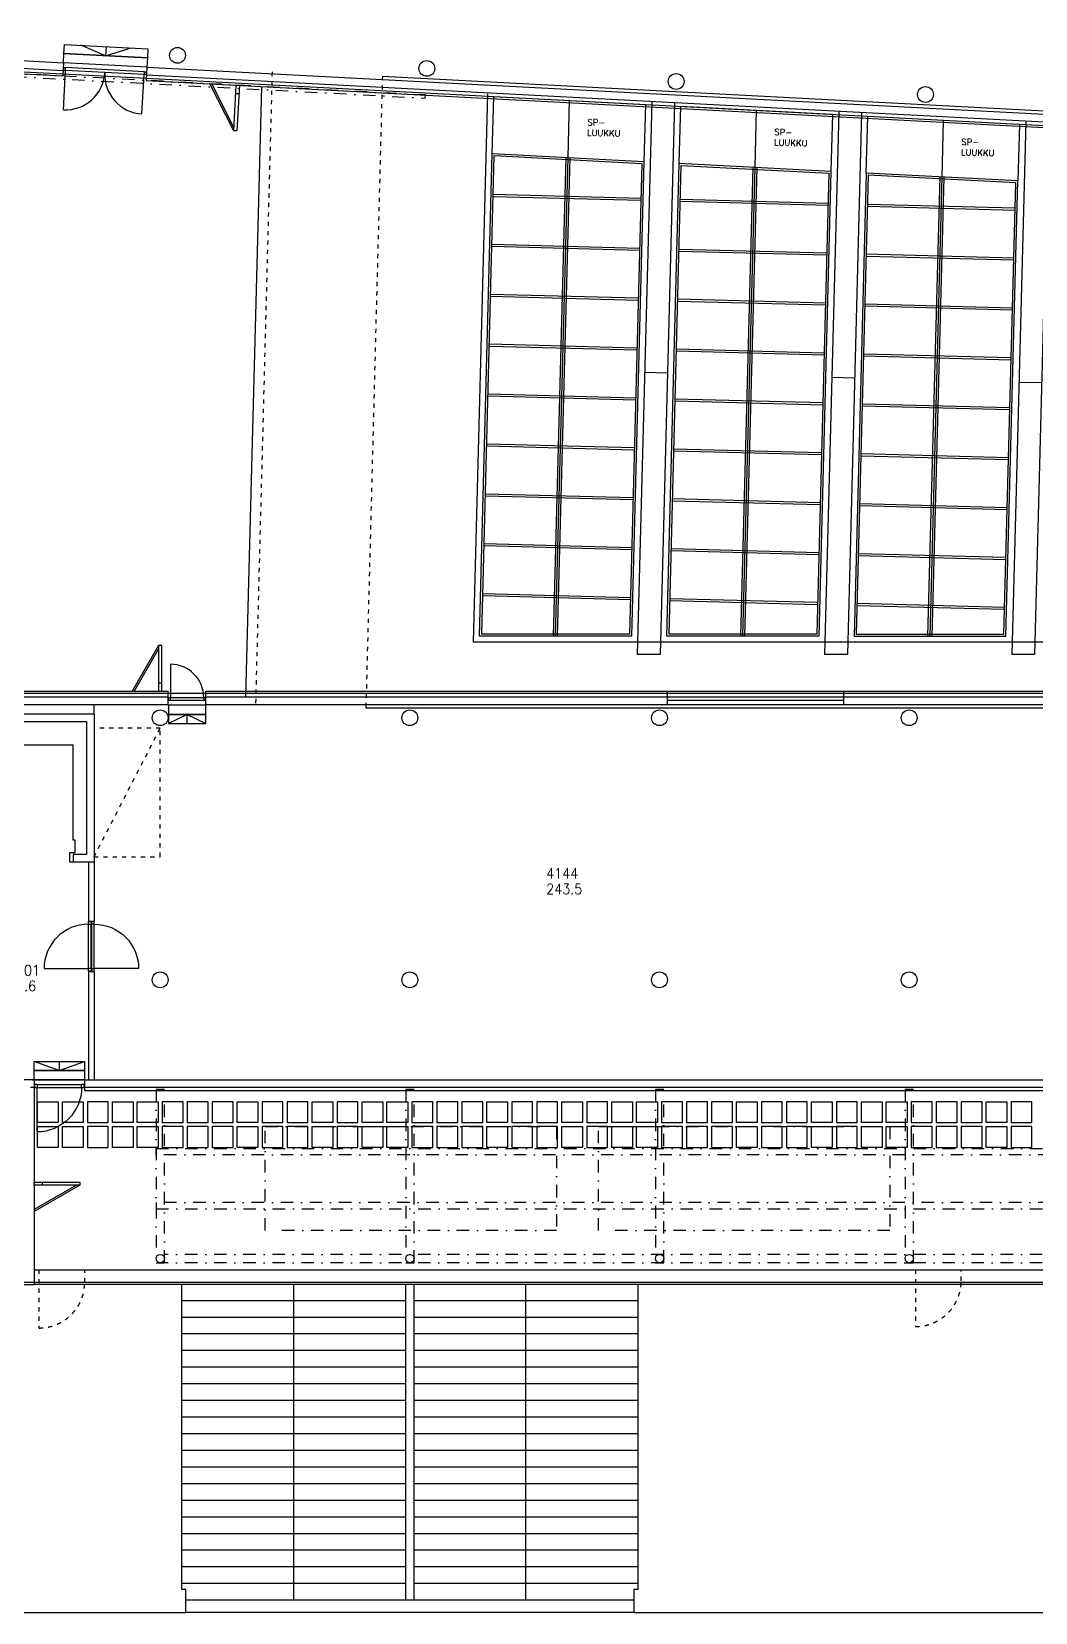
# Model space of a CAD drawing. Extents: x -405 to 153754, y -2585 to 66147.
# Drawn here: x 62910 to 87033, y -405 to 37593 of the extents above; entities that cross this region are included whole.
import ezdxf

# ---------------------------------------------------------------- set-up
doc = ezdxf.new("R2010")
doc.units = 0
doc.header["$LTSCALE"] = 100
doc.header["$MEASUREMENT"] = 0
doc.linetypes.add('KEL', pattern=[2.25, 1, -1.25])
doc.linetypes.add('PKL', pattern=[7, 3, -2, 0, -2])
doc.layers.get('0').update_dxf_attribs({"linetype": 'CONTINUOUS'})
for name, color, linetype in [('ART1100T0', 7, 'CONTINUOUS'), ('ART1100T3', 7, 'CONTINUOUS'), ('ART1100TB', 7, 'CONTINUOUS'), ('ART2300T0', 7, 'CONTINUOUS'), ('M00402', 7, 'CONTINUOUS'), ('M06001', 7, 'CONTINUOUS'), ('M06037', 8, 'CONTINUOUS'), ('M06051', 3, 'CONTINUOUS')]:
    doc.layers.add(name, color=color, linetype=linetype)
doc.styles.add('ROMANS', font='romans.shx')
doc.styles.get("Standard").update_dxf_attribs({"font": 'simplex.shx'})

# ---------------------------------------------------------------- blocks, each defined once
blk = doc.blocks.new('Apilari_01')
at = {"layer": 'M06001'}
blk.add_circle((0, 0), 0.5, dxfattribs=at)
blk = doc.blocks.new('TALOTIKKAAT')
for p, q in [((-38, 1100), (-673, 0)), ((-38, 1020), (-626, 0)), ((-38, 200), (38, 200))]:
    blk.add_line(p, q)
blk.add_lwpolyline([(-38, 0), (38, 0), (38, 1100), (-38, 1100)], close=True)
blk = doc.blocks.new('aioa_huone')
at = {"layer": 'ART1100T0', "width": 0.9}
blk.add_attdef('HNENUM', (56, 73), '', height=250, dxfattribs=at)
at = {"layer": 'ART1100T3', "width": 0.9}
blk.add_attdef('HNEALA', (56, -302), '', height=250, dxfattribs=at)

msp = doc.modelspace()

# ---------------------------------------------------------------- linework, layer by layer
at = {"layer": 'M00402'}
for p, q in [((63660, 36577), (65667, 36471)), ((68433, 36276), (68049, 21611)), ((73868, 36097), (73523, 22920)), ((77813, 35902), (77465, 22620)), ((78362, 35873), (78015, 22620)), ((82306, 35666), (81965, 22620)), ((82856, 35637), (82515, 22620)), ((86800, 35431), (86465, 22620)), ((87350, 35402), (87015, 22620)), ((77642, 29405), (78192, 29390)), ((82139, 29287), (82689, 29273)), ((86636, 29169), (87186, 29155)), ((135973, 22920), (73523, 22920)), ((78015, 22620), (77465, 22620)), ((82515, 22620), (81965, 22620)), ((87015, 22620), (86465, 22620)), ((66190, 21690), (67100, 21690)), ((62970, 7830), (103967, 7830)), ((62970, 7530), (104267, 7530)), ((62970, 7481), (104315, 7481)), ((69210, -105), (69210, 7481)), ((71900, -105), (71900, 7481)), ((72100, -105), (72100, 7481)), ((74790, -105), (74790, 7481)), ((66520, 7095), (71900, 7095)), ((72100, 7095), (77480, 7095)), ((66520, 6695), (71900, 6695)), ((72100, 6695), (77480, 6695)), ((66520, 6295), (71900, 6295)), ((72100, 6295), (77480, 6295)), ((66520, 5895), (71900, 5895)), ((72100, 5895), (77480, 5895)), ((66520, 5495), (71900, 5495)), ((72100, 5495), (77480, 5495)), ((66520, 5095), (71900, 5095)), ((72100, 5095), (77480, 5095)), ((66520, 4695), (71900, 4695)), ((72100, 4695), (77480, 4695)), ((66520, 4295), (71900, 4295)), ((72100, 4295), (77480, 4295)), ((66520, 3895), (71900, 3895)), ((72100, 3895), (77480, 3895)), ((66520, 3495), (71900, 3495)), ((72100, 3495), (77480, 3495)), ((66520, 3095), (71900, 3095)), ((72100, 3095), (77480, 3095)), ((66520, 2695), (71900, 2695)), ((72100, 2695), (77480, 2695)), ((66520, 2295), (71900, 2295)), ((72100, 2295), (77480, 2295)), ((66520, 1895), (71900, 1895)), ((72100, 1895), (77480, 1895)), ((66520, 1495), (71900, 1495)), ((72100, 1495), (77480, 1495)), ((66520, 1095), (71900, 1095)), ((72100, 1095), (77480, 1095)), ((66520, 695), (71900, 695)), ((72100, 695), (77480, 695)), ((66520, 295), (71900, 295)), ((72100, 295), (77480, 295))]:
    msp.add_line(p, q, dxfattribs=at)
at = {"layer": 'M00402', "linetype": 'KEL'}
for p, q in [((68689, 36623), (68291, 21420)), ((71339, 36525), (70944, 21420)), ((64410, 17760), (66000, 20850)), ((66000, 20850), (64410, 20850))]:
    msp.add_line(p, q, dxfattribs=at)
at = {"layer": 'M00402', "linetype": 'PKL'}
for p, q in [((101900, 8200), (66100, 8200)), ((101900, 8000), (66100, 8000))]:
    msp.add_line(p, q, dxfattribs=at)
for points in [[(60388, 36623), (72371, 35995), (72375, 36070), (60392, 36698)], [(65900, 8000), (66100, 8000), (66100, 12165), (65900, 12165)], [(71900, 8000), (72100, 8000), (72100, 12165), (71900, 12165)], [(77900, 8000), (78100, 8000), (78100, 12165), (77900, 12165)], [(83900, 8000), (84100, 8000), (84100, 12165), (83900, 12165)], [(75525, 8771), (68525, 8771), (68525, 11271), (75525, 11271)], [(83535, 8771), (76535, 8771), (76535, 11271), (83535, 11271)], [(65900, 10746), (102100, 10746), (102100, 10596), (65900, 10596)], [(65900, 9296), (102100, 9296), (102100, 9446), (65900, 9446)]]:
    msp.add_lwpolyline(points, close=True, dxfattribs=at)
at = {"layer": 'M00402', "linetype": 'KEL'}
msp.add_lwpolyline([(64410, 20850), (64410, 17760), (66000, 17760), (66000, 20850)], dxfattribs=at)
at = {"layer": 'M00402'}
for points in [[(63550, 11371), (63050, 11371), (63050, 11871), (63550, 11871)], [(64150, 11371), (63650, 11371), (63650, 11871), (64150, 11871)], [(64250, 11371), (64750, 11371), (64750, 11871), (64250, 11871)], [(65350, 11371), (64850, 11371), (64850, 11871), (65350, 11871)], [(65950, 11371), (65450, 11371), (65450, 11871), (65950, 11871)], [(66050, 11371), (66550, 11371), (66550, 11871), (66050, 11871)], [(66650, 11371), (67150, 11371), (67150, 11871), (66650, 11871)], [(67250, 11371), (67750, 11371), (67750, 11871), (67250, 11871)], [(68350, 11371), (67850, 11371), (67850, 11871), (68350, 11871)], [(68450, 11371), (68950, 11371), (68950, 11871), (68450, 11871)], [(69050, 11371), (69550, 11371), (69550, 11871), (69050, 11871)], [(70150, 11371), (69650, 11371), (69650, 11871), (70150, 11871)], [(70250, 11371), (70750, 11371), (70750, 11871), (70250, 11871)], [(71350, 11371), (70850, 11371), (70850, 11871), (71350, 11871)], [(71950, 11371), (71450, 11371), (71450, 11871), (71950, 11871)], [(72050, 11371), (72550, 11371), (72550, 11871), (72050, 11871)], [(72650, 11371), (73150, 11371), (73150, 11871), (72650, 11871)], [(73250, 11371), (73750, 11371), (73750, 11871), (73250, 11871)], [(74350, 11371), (73850, 11371), (73850, 11871), (74350, 11871)], [(74450, 11371), (74950, 11371), (74950, 11871), (74450, 11871)], [(75050, 11371), (75550, 11371), (75550, 11871), (75050, 11871)], [(76150, 11371), (75650, 11371), (75650, 11871), (76150, 11871)], [(76250, 11371), (76750, 11371), (76750, 11871), (76250, 11871)], [(77350, 11371), (76850, 11371), (76850, 11871), (77350, 11871)], [(77950, 11371), (77450, 11371), (77450, 11871), (77950, 11871)], [(78050, 11371), (78550, 11371), (78550, 11871), (78050, 11871)], [(78650, 11371), (79150, 11371), (79150, 11871), (78650, 11871)], [(79250, 11371), (79750, 11371), (79750, 11871), (79250, 11871)], [(80350, 11371), (79850, 11371), (79850, 11871), (80350, 11871)], [(80450, 11371), (80950, 11371), (80950, 11871), (80450, 11871)], [(81050, 11371), (81550, 11371), (81550, 11871), (81050, 11871)], [(82150, 11371), (81650, 11371), (81650, 11871), (82150, 11871)], [(82250, 11371), (82750, 11371), (82750, 11871), (82250, 11871)], [(83350, 11371), (82850, 11371), (82850, 11871), (83350, 11871)], [(83950, 11371), (83450, 11371), (83450, 11871), (83950, 11871)], [(84050, 11371), (84550, 11371), (84550, 11871), (84050, 11871)], [(84650, 11371), (85150, 11371), (85150, 11871), (84650, 11871)], [(85250, 11371), (85750, 11371), (85750, 11871), (85250, 11871)], [(86350, 11371), (85850, 11371), (85850, 11871), (86350, 11871)], [(86450, 11371), (86950, 11371), (86950, 11871), (86450, 11871)], [(63550, 10771), (63050, 10771), (63050, 11271), (63550, 11271)], [(64150, 10771), (63650, 10771), (63650, 11271), (64150, 11271)], [(64250, 10771), (64750, 10771), (64750, 11271), (64250, 11271)], [(65350, 10771), (64850, 10771), (64850, 11271), (65350, 11271)], [(65950, 10771), (65450, 10771), (65450, 11271), (65950, 11271)], [(66050, 10771), (66550, 10771), (66550, 11271), (66050, 11271)], [(66650, 10771), (67150, 10771), (67150, 11271), (66650, 11271)], [(67250, 10771), (67750, 10771), (67750, 11271), (67250, 11271)], [(68350, 10771), (67850, 10771), (67850, 11271), (68350, 11271)], [(68450, 10771), (68950, 10771), (68950, 11271), (68450, 11271)], [(69050, 10771), (69550, 10771), (69550, 11271), (69050, 11271)], [(70150, 10771), (69650, 10771), (69650, 11271), (70150, 11271)], [(70250, 10771), (70750, 10771), (70750, 11271), (70250, 11271)], [(71350, 10771), (70850, 10771), (70850, 11271), (71350, 11271)], [(71950, 10771), (71450, 10771), (71450, 11271), (71950, 11271)], [(72050, 10771), (72550, 10771), (72550, 11271), (72050, 11271)], [(72650, 10771), (73150, 10771), (73150, 11271), (72650, 11271)], [(73250, 10771), (73750, 10771), (73750, 11271), (73250, 11271)], [(74350, 10771), (73850, 10771), (73850, 11271), (74350, 11271)], [(74450, 10771), (74950, 10771), (74950, 11271), (74450, 11271)], [(75050, 10771), (75550, 10771), (75550, 11271), (75050, 11271)], [(76150, 10771), (75650, 10771), (75650, 11271), (76150, 11271)], [(76250, 10771), (76750, 10771), (76750, 11271), (76250, 11271)], [(77350, 10771), (76850, 10771), (76850, 11271), (77350, 11271)], [(77950, 10771), (77450, 10771), (77450, 11271), (77950, 11271)], [(78050, 10771), (78550, 10771), (78550, 11271), (78050, 11271)], [(78650, 10771), (79150, 10771), (79150, 11271), (78650, 11271)], [(79250, 10771), (79750, 10771), (79750, 11271), (79250, 11271)], [(80350, 10771), (79850, 10771), (79850, 11271), (80350, 11271)], [(80450, 10771), (80950, 10771), (80950, 11271), (80450, 11271)], [(81050, 10771), (81550, 10771), (81550, 11271), (81050, 11271)], [(82150, 10771), (81650, 10771), (81650, 11271), (82150, 11271)], [(82250, 10771), (82750, 10771), (82750, 11271), (82250, 11271)], [(83350, 10771), (82850, 10771), (82850, 11271), (83350, 11271)], [(83950, 10771), (83450, 10771), (83450, 11271), (83950, 11271)], [(84050, 10771), (84550, 10771), (84550, 11271), (84050, 11271)], [(84650, 10771), (85150, 10771), (85150, 11271), (84650, 11271)], [(85250, 10771), (85750, 10771), (85750, 11271), (85250, 11271)], [(86350, 10771), (85850, 10771), (85850, 11271), (86350, 11271)], [(86450, 10771), (86950, 10771), (86950, 11271), (86450, 11271)], [(66615, -105), (77385, -105), (77385, -405), (66615, -405)]]:
    msp.add_lwpolyline(points, close=True, dxfattribs=at)
at = {"layer": 'M00402', "linetype": 'KEL'}
for points in [[(63085, 7830), (63085, 6430, 0.414214), (64185, 7530), (64185, 7830)], [(84150, 7830), (84150, 6465, 0.414214), (85250, 7565), (85250, 7830)]]:
    msp.add_lwpolyline(points, format="xyb", dxfattribs=at)
at = {"layer": 'M00402'}
for points in [[(53480, 7480), (53480, 145), (53385, 145), (53385, -405), (66615, -405), (66615, 145), (66520, 145), (66520, 7481)], [(77480, 7481), (77480, 145), (77385, 145), (77385, -405), (90615, -405), (90615, 145), (90520, 145), (90520, 7481)]]:
    msp.add_lwpolyline(points, dxfattribs=at)
at = {"layer": 'M06001'}
for p, q in [((49414, 37593), (63674, 36846)), ((49452, 37271), (63657, 36527)), ((49454, 37321), (63660, 36577)), ((49459, 37406), (63664, 36661)), ((63674, 36846), (63657, 36527)), ((65681, 36741), (65664, 36421)), ((65672, 36556), (141143, 32601)), ((65681, 36741), (140968, 32795)), ((65664, 36421), (141271, 32459)), ((65667, 36471), (141223, 32512)), ((75803, 34570), (75839, 35950)), ((80297, 34334), (80331, 35715)), ((84791, 34099), (84826, 35467)), ((75451, 23059), (75753, 34573)), ((75501, 23058), (75803, 34570)), ((75551, 23057), (75853, 34567)), ((79951, 23059), (80247, 34337)), ((80001, 23058), (80297, 34334)), ((80051, 23057), (80347, 34332)), ((84451, 23059), (84741, 34102)), ((84501, 23058), (84791, 34099)), ((84551, 23057), (84840, 34096)), ((74003, 33634), (77551, 33541)), ((74005, 33684), (77552, 33591)), ((78500, 33516), (82048, 33423)), ((78502, 33566), (82049, 33473)), ((82999, 33448), (86546, 33355)), ((82997, 33398), (86545, 33305)), ((73972, 32434), (77519, 32341)), ((73973, 32484), (77521, 32391)), ((78469, 32316), (82016, 32224)), ((78470, 32366), (82018, 32274)), ((82966, 32199), (86513, 32106)), ((82967, 32249), (86515, 32156)), ((73941, 31235), (77488, 31142)), ((73942, 31285), (77489, 31192)), ((78439, 31167), (81986, 31074)), ((78438, 31117), (81985, 31024)), ((82935, 30999), (86482, 30906)), ((82936, 31049), (86483, 30956)), ((73909, 30035), (77456, 29942)), ((73910, 30085), (77458, 29992)), ((78406, 29917), (81953, 29824)), ((78407, 29967), (81955, 29874)), ((82903, 29799), (86450, 29707)), ((82904, 29849), (86452, 29757)), ((73879, 28885), (77426, 28793)), ((73878, 28835), (77425, 28743)), ((78375, 28718), (81922, 28625)), ((78376, 28768), (81923, 28675)), ((82872, 28600), (86419, 28507)), ((82873, 28650), (86420, 28557)), ((73846, 27636), (77394, 27543)), ((73848, 27686), (77395, 27593)), ((78343, 27518), (81891, 27425)), ((78345, 27568), (81892, 27475)), ((82840, 27400), (86388, 27307)), ((82842, 27450), (86389, 27357)), ((73815, 26436), (77362, 26343)), ((73816, 26486), (77364, 26393)), ((78312, 26318), (81859, 26226)), ((78313, 26368), (81860, 26276)), ((82810, 26251), (86357, 26158)), ((82809, 26201), (86356, 26108)), ((73784, 25237), (77331, 25144)), ((73785, 25287), (77332, 25194)), ((78280, 25119), (81828, 25026)), ((78282, 25169), (81829, 25076)), ((82777, 25001), (86325, 24908)), ((82779, 25051), (86326, 24958)), ((73752, 24037), (77299, 23944)), ((73753, 24087), (77301, 23994)), ((78250, 23969), (81798, 23876)), ((78249, 23919), (81796, 23826)), ((82746, 23802), (86293, 23709)), ((82747, 23852), (86295, 23759)), ((60618, 21740), (66190, 21740)), ((60618, 21690), (66190, 21690)), ((66190, 21420), (66190, 21740)), ((67100, 21400), (67100, 21740)), ((67100, 21740), (104315, 21740)), ((67100, 21690), (104265, 21690)), ((78190, 21420), (78190, 21740)), ((82430, 21420), (82430, 21740)), ((60618, 21605), (66190, 21605)), ((60618, 21420), (66190, 21420)), ((64410, 21190), (64410, 21420)), ((67100, 21605), (104180, 21605)), ((67100, 21420), (103995, 21420)), ((82430, 21517), (78190, 21517)), ((64410, 21190), (60618, 21190)), ((61730, 21010), (64230, 21010)), ((64230, 21010), (64230, 17810)), ((64410, 21190), (64410, 17630)), ((64230, 17810), (63905, 17810)), ((63905, 17810), (63905, 17630)), ((64410, 17630), (63905, 17630)), ((64280, 17630), (64280, 16210)), ((64410, 17630), (64410, 16210)), ((64280, 16210), (64410, 16210)), ((64280, 15000), (64410, 15000)), ((64280, 15000), (64280, 12400)), ((64410, 15000), (64410, 12400)), ((62970, 12400), (61700, 12400)), ((62970, 12215), (62885, 12215)), ((62970, 12400), (62970, 7480)), ((64180, 12400), (64180, 12130)), ((64180, 12400), (88050, 12400)), ((88050, 12215), (64180, 12215)), ((88050, 12130), (64180, 12130)), ((61260, 7530), (62970, 7530)), ((61260, 7480), (62970, 7480))]:
    msp.add_line(p, q, dxfattribs=at)
for points in [[(73980, 34665), (74016, 36034), (77661, 35843), (77625, 34474)], [(78474, 34430), (78509, 35798), (82153, 35607), (82119, 34239)], [(82968, 34194), (83004, 35563), (86649, 35372), (86613, 34003)]]:
    msp.add_lwpolyline(points, dxfattribs=at)
for points in [[(73980, 34665), (77625, 34474), (77326, 23058), (73676, 23058)], [(73980, 34665), (77625, 34474), (77326, 23058), (73676, 23058)], [(74029, 34613), (77574, 34427), (77278, 23108), (73728, 23108)], [(78474, 34430), (82119, 34239), (81826, 23058), (78177, 23058)], [(78474, 34430), (82119, 34239), (81826, 23058), (78177, 23058)], [(78523, 34377), (82068, 34192), (81778, 23108), (78228, 23108)], [(86326, 23058), (86613, 34003), (82968, 34194), (82677, 23058)], [(86326, 23058), (86613, 34003), (82968, 34194), (82677, 23058)], [(86278, 23108), (86562, 33956), (83017, 34142), (82728, 23108)]]:
    msp.add_lwpolyline(points, close=True, dxfattribs=at)
for centre in [(66000, 8100), (72000, 8100), (78000, 8100), (84000, 8100)]:
    msp.add_circle(centre, 100, dxfattribs=at)
at = {"layer": 'M06037'}
for p, q in [((64689, 37013), (64096, 37265)), ((64701, 37233), (64689, 37013)), ((64689, 37013), (65305, 37201)), ((71339, 36525), (138505, 33004)), ((70942, 21340), (103995, 21340)), ((70944, 21420), (70944, 21340)), ((66650, 21180), (66200, 20960)), ((66650, 20960), (66650, 21180)), ((66650, 21180), (67100, 20960)), ((63575, 12620), (62970, 12840)), ((63575, 12840), (63575, 12620)), ((63575, 12620), (64180, 12840)), ((62935, 12400), (64145, 12400))]:
    msp.add_line(p, q, dxfattribs=at)
for points in [[(63697, 37286), (65704, 37180), (65693, 36961), (63685, 37066)], [(63685, 37066), (65693, 36961), (65681, 36741), (63674, 36846)], [(66200, 21180), (67100, 21180), (67100, 21400), (66200, 21400)], [(66200, 20960), (67100, 20960), (67100, 21180), (66200, 21180)], [(62970, 12840), (64180, 12840), (64180, 12620), (62970, 12620)], [(62970, 12620), (64180, 12620), (64180, 12400), (62970, 12400)]]:
    msp.add_lwpolyline(points, close=True, dxfattribs=at)
msp.add_lwpolyline([(63905, 17630), (63830, 17630), (63830, 17860), (63955, 17860), (63955, 18160), (63905, 18160), (63905, 20440), (62405, 20440), (62405, 18160), (61955, 18160), (61955, 17860), (62530, 17860), (62530, 17630), (62455, 17630)], dxfattribs=at)
at = {"layer": 'M06051'}
for p, q in [((63674, 36661), (63678, 36731)), ((63724, 36658), (63674, 36661)), ((63674, 35714), (63724, 36658)), ((63678, 36731), (63728, 36728)), ((63724, 36658), (63728, 36728)), ((65612, 36559), (63724, 36658)), ((65616, 36629), (63728, 36728)), ((65562, 35615), (65612, 36559)), ((65616, 36629), (65612, 36559)), ((65662, 36557), (65612, 36559)), ((65616, 36629), (65665, 36627)), ((65665, 36627), (65662, 36557)), ((66245, 22386), (66245, 21585)), ((66200, 21515), (66200, 21585)), ((66200, 21585), (66245, 21585)), ((66245, 21515), (66200, 21515)), ((66245, 21515), (66245, 21585)), ((66245, 21585), (67046, 21585)), ((67046, 21515), (66245, 21515)), ((67046, 21585), (67046, 21515)), ((67046, 21585), (67090, 21585)), ((67090, 21515), (67046, 21515)), ((67090, 21585), (67090, 21515)), ((64280, 16200), (64350, 16200)), ((64280, 16140), (64280, 16200)), ((64280, 16140), (64350, 16140)), ((64280, 15069), (64280, 16140)), ((64410, 16200), (64340, 16200)), ((64340, 16200), (64340, 16140)), ((64410, 16140), (64340, 16140)), ((64340, 15069), (64340, 16140)), ((64350, 16200), (64350, 16140)), ((64350, 16140), (64350, 15069)), ((64410, 16140), (64410, 16200)), ((64410, 15069), (64410, 16140)), ((63209, 15069), (64280, 15069)), ((64280, 15010), (64280, 15069)), ((64350, 15069), (64280, 15069)), ((64350, 15010), (64280, 15010)), ((64340, 15069), (64410, 15069)), ((64340, 15069), (64340, 15010)), ((64340, 15010), (64410, 15010)), ((64350, 15069), (64350, 15010)), ((64410, 15010), (64410, 15069)), ((65481, 15069), (64410, 15069)), ((62980, 12285), (62980, 12215)), ((63040, 12285), (62980, 12285)), ((62980, 12215), (63040, 12215)), ((63040, 12285), (63040, 12215)), ((63040, 12285), (64111, 12285)), ((63040, 12215), (64111, 12215)), ((63040, 11144), (63040, 12215)), ((64170, 12285), (64111, 12285)), ((64111, 12215), (64111, 12285)), ((64111, 12215), (64170, 12215)), ((64170, 12215), (64170, 12285))]:
    msp.add_line(p, q, dxfattribs=at)
for centre, major_axis, start_param, end_param in [((63724, 36658), (-668, 668), 2.303835, 3.874631), ((65612, 36559), (668, 668), 2.303835, 3.874631), ((66245, 21585), (-566, 566), 3.926991, 5.497787), ((64280, 15069), (757, 757), 0.785398, 2.356194)]:
    msp.add_ellipse(centre, major_axis=major_axis, ratio=1, start_param=start_param, end_param=end_param, dxfattribs=at)
at = {"layer": 'M06051', "extrusion": (0, 0, -1)}
for centre, major_axis in [((64410, 15069), (-757, 757)), ((63040, 12215), (757, 757))]:
    msp.add_ellipse(centre, major_axis=major_axis, ratio=1, start_param=0.785398, end_param=2.356194, dxfattribs=at)

# ---------------------------------------------------------------- block references
at = {"layer": 'ART1100TB', "linetype": 'KEL'}
for p, values in [((75219, 17160), {'HNENUM': '4144', 'HNEALA': '243.5'}), ((62286, 14830), {'HNENUM': '4101', 'HNEALA': '25.6'})]:
    msp.add_blockref('aioa_huone', p, dxfattribs=at).add_auto_attribs(values)
at = {"layer": 'M06001', "xscale": 380, "yscale": 380, "zscale": 380}
for p in [(66417, 37023), (72409, 36709), (78401, 36395), (84392, 36081), (66000, 21100), (72000, 21100), (78000, 21100), (84000, 21100), (66000, 14800), (72000, 14800), (78000, 14800), (84000, 14800)]:
    msp.add_blockref('Apilari_01', p, dxfattribs=at)
at = {"layer": 'M06037', "xscale": -1}
for p, rotation in [((67864, 36306), 177.0000000001237), ((62970, 9902), 270)]:
    msp.add_blockref('TALOTIKKAAT', p, dxfattribs=dict(at, rotation=rotation))
at = {"layer": 'M06037'}
msp.add_blockref('TALOTIKKAAT', (66000, 21740), dxfattribs=at)

# ---------------------------------------------------------------- texts
at = {"layer": 'ART2300T0', "char_height": 150, "width": 4261.4, "attachment_point": 1, "rotation": 358.5, "style": 'ROMANS'}
for insert in [(76267, 35491), (80761, 35256), (85255, 35020)]:
    msp.add_mtext('SP-\\PLUUKKU', dxfattribs=dict(at, insert=insert))

doc.saveas('drawing.dxf')
